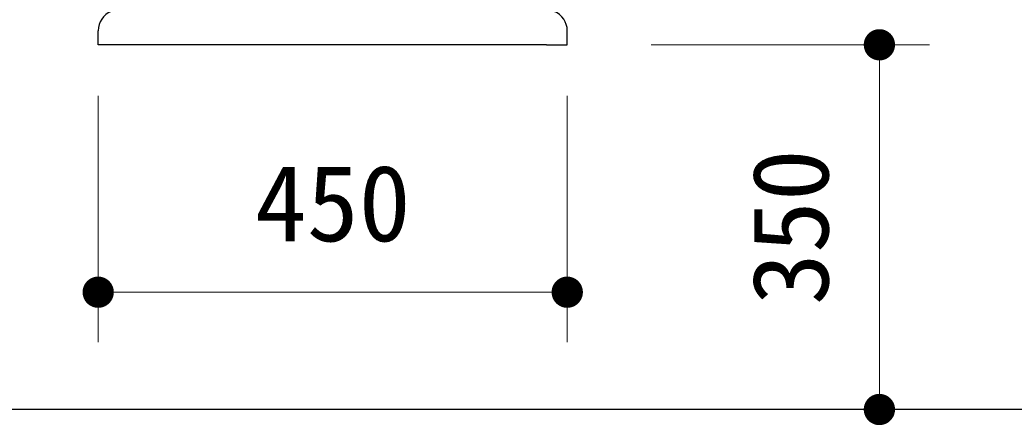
# Model space of a CAD drawing. Units: millimetres at full size, sheet at 1:40. Extents: x 600 to 16200, y 600 to 11280.
# Drawn here: x 4289 to 5242, y 3336 to 3725 of the extents above; entities that cross this region are included whole.
import ezdxf
from ezdxf.enums import TextEntityAlignment as Align

# ---------------------------------------------------------------- set-up
doc = ezdxf.new("R2010")
doc.units = ezdxf.units.MM
doc.header["$LTSCALE"] = 40
doc.layers.add('D-STR-DIM\u3000寸法線、寸法値', color=7, linetype='Continuous', lineweight=13)
doc.layers.add('D-STR\u3000構造物外形線', color=1, linetype='Continuous', lineweight=25)
doc.styles.add('ＭＳ ゴシック', font='')
doc.styles.get('ＭＳ ゴシック').set_extended_font_data('MS Gothic')

# ---------------------------------------------------------------- blocks, each defined once
blk = doc.blocks.new('filled_dot')
at = {"color": 0, "linetype": 'Continuous', "lineweight": -2, "const_width": 1.25}
blk.add_lwpolyline([(-0.625, 0, 1), (0.625, 0, 1)], format="xyb", close=True, dxfattribs=at)

msp = doc.modelspace()

# ---------------------------------------------------------------- linework, layer by layer
at = {"layer": 'D-STR-DIM\u3000寸法線、寸法値'}
for p, q in [((4894.15, 3700.85), (5161.13, 3700.85)), ((5113.13, 3700.85), (5113.13, 3350.85)), ((4363.66, 3651.85), (4363.66, 3415.41)), ((4813.66, 3651.85), (4813.66, 3415.41)), ((4363.66, 3463.41), (4813.66, 3463.41)), ((4919.75, 3350.85), (5127.75, 3350.85)), ((4949.13, 3350.85), (5161.13, 3350.85))]:
    msp.add_line(p, q, dxfattribs=at)
at = {"layer": 'D-STR\u3000構造物外形線'}
for p, q in [((4363.66, 3713.49), (4363.66, 3714.36)), ((4363.66, 3700.85), (4363.66, 3713.49)), ((4813.66, 3713.49), (4813.66, 3714.36)), ((4813.66, 3700.85), (4813.66, 3713.49)), ((4383.66, 3700.85), (4363.66, 3700.85)), ((4793.66, 3700.85), (4383.66, 3700.85)), ((4793.66, 3700.85), (4813.66, 3700.85)), ((7014.57, 3350.85), (1295.02, 3350.85))]:
    msp.add_line(p, q, dxfattribs=at)
for centre, start, end in [((4383.66, 3714.36), 112.32159, 180), ((4793.66, 3714.36), 0, 67.67841)]:
    msp.add_arc(centre, 20, start, end, dxfattribs=at)

# ---------------------------------------------------------------- block references
at = {"layer": 'D-STR-DIM\u3000寸法線、寸法値', "xscale": 12, "yscale": 12}
for p, rotation in [((5113.13, 3700.85), 270), ((4813.66, 3463.41), 180), ((5113.13, 3350.85), 90)]:
    msp.add_blockref('filled_dot', p, dxfattribs=dict(at, rotation=rotation))
msp.add_blockref('filled_dot', (4363.66, 3463.41), dxfattribs=at)

# ---------------------------------------------------------------- texts
at = {"layer": 'D-STR-DIM\u3000寸法線、寸法値', "style": 'ＭＳ ゴシック'}
msp.add_text('350', height=73.31, rotation=90, dxfattribs=at).set_placement((5027.62, 3525.85), align=Align.MIDDLE_CENTER)
msp.add_text('450', height=73.31, dxfattribs=at).set_placement((4588.66, 3548.92), align=Align.MIDDLE_CENTER)

doc.saveas('drawing.dxf')
